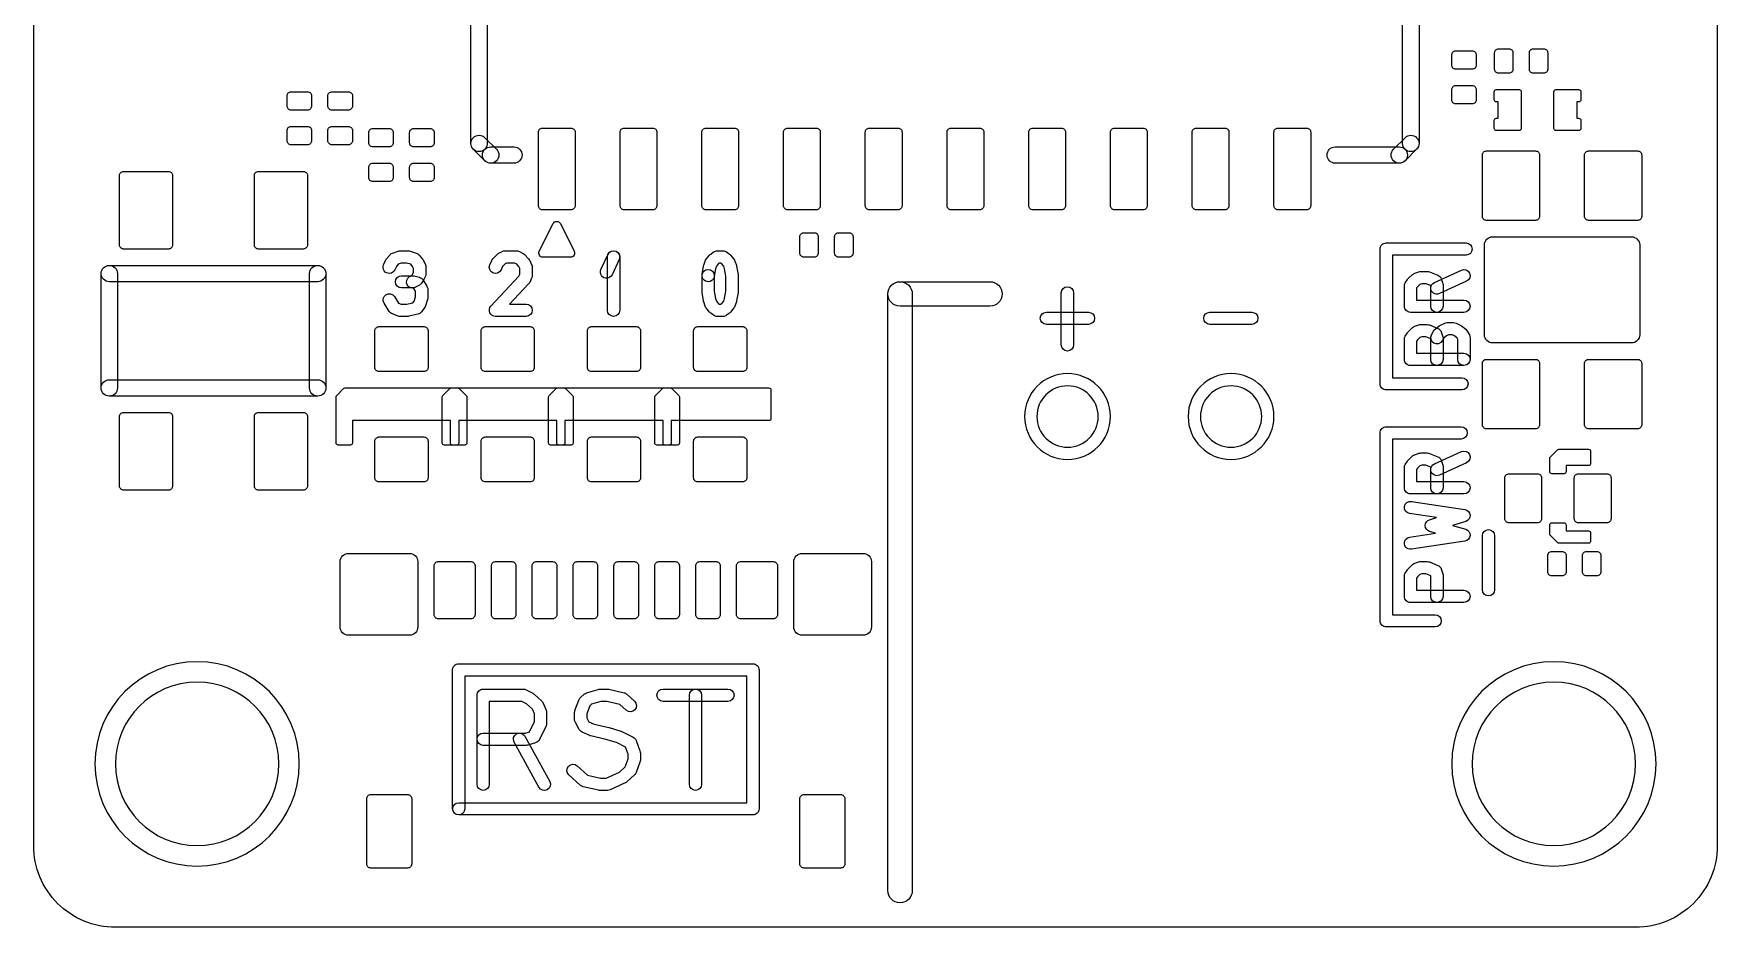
# Model space of a CAD drawing. Extents: x 0 to 20.6, y 0 to 50.
# Drawn here: x 0 to 20.6, y 0 to 10.93 of the extents above; entities that cross this region are included whole.
import ezdxf

# ---------------------------------------------------------------- set-up
doc = ezdxf.new("R2010")
doc.units = 0
for name, color, linetype in [('HOLE_1_6', 7, 'CONTINUOUS'), ('NC_Resist-A', 221, 'CONTINUOUS'), ('NC_Symbol-A', 140, 'CONTINUOUS'), ('OUTLINE', 7, 'CONTINUOUS')]:
    doc.layers.add(name, color=color, linetype=linetype)

msp = doc.modelspace()

# ---------------------------------------------------------------- linework, layer by layer
at = {"layer": 'HOLE_1_6'}
for points in [[(13.025, 6.25, 1), (12.275, 6.25, 1), (13.025, 6.25)], [(15.025, 6.25, 1), (14.275, 6.25, 1), (15.025, 6.25)], [(3, 2, 1), (1, 2, 1), (3, 2)], [(19.6, 2, 1), (17.6, 2, 1), (19.6, 2)]]:
    msp.add_lwpolyline(points, format="xyb", close=True, dxfattribs=at)
at = {"layer": 'NC_Resist-A'}
for points in [[(17.6, 10.725, -0.414214), (17.65, 10.675), (17.65, 10.55, -0.414214), (17.6, 10.5), (17.4, 10.5, -0.414214), (17.35, 10.55), (17.35, 10.675, -0.414214), (17.4, 10.725)], [(17.875, 10.7, -0.414214), (17.925, 10.75), (18.05, 10.75, -0.414214), (18.1, 10.7), (18.1, 10.5, -0.414214), (18.05, 10.45), (17.925, 10.45, -0.414214), (17.875, 10.5)], [(18.525, 10.5, -0.414214), (18.475, 10.45), (18.35, 10.45, -0.414214), (18.3, 10.5), (18.3, 10.7, -0.414214), (18.35, 10.75), (18.475, 10.75, -0.414214), (18.525, 10.7)], [(3.35, 10.225, -0.414214), (3.4, 10.175), (3.4, 10.05, -0.414214), (3.35, 10), (3.15, 10, -0.414214), (3.1, 10.05), (3.1, 10.175, -0.414214), (3.15, 10.225)], [(3.85, 10.225, -0.414214), (3.9, 10.175), (3.9, 10.05, -0.414214), (3.85, 10), (3.65, 10, -0.414214), (3.6, 10.05), (3.6, 10.175, -0.414214), (3.65, 10.225)], [(17.4, 10.075, -0.414214), (17.35, 10.125), (17.35, 10.25, -0.414214), (17.4, 10.3), (17.6, 10.3, -0.414214), (17.65, 10.25), (17.65, 10.125, -0.414214), (17.6, 10.075)], [(18.2, 9.775, -0.414214), (18.175, 9.75), (17.895, 9.75, -0.414214), (17.87, 9.775), (17.87, 9.875, -0.414214), (17.895, 9.9), (17.92, 9.9), (17.92, 10.1), (17.895, 10.1, -0.414214), (17.87, 10.125), (17.87, 10.225, -0.414214), (17.895, 10.25), (18.175, 10.25, -0.414214), (18.2, 10.225)], [(18.6, 10.225, -0.414214), (18.625, 10.25), (18.905, 10.25, -0.414214), (18.93, 10.225), (18.93, 10.125, -0.414214), (18.905, 10.1), (18.88, 10.1), (18.88, 9.9), (18.905, 9.9, -0.414214), (18.93, 9.875), (18.93, 9.775, -0.414214), (18.905, 9.75), (18.625, 9.75, -0.414214), (18.6, 9.775)], [(3.15, 9.575, -0.414214), (3.1, 9.625), (3.1, 9.75, -0.414214), (3.15, 9.8), (3.35, 9.8, -0.414214), (3.4, 9.75), (3.4, 9.625, -0.414214), (3.35, 9.575)], [(3.65, 9.575, -0.414214), (3.6, 9.625), (3.6, 9.75, -0.414214), (3.65, 9.8), (3.85, 9.8, -0.414214), (3.9, 9.75), (3.9, 9.625, -0.414214), (3.85, 9.575)], [(4.35, 9.775, -0.414214), (4.4, 9.725), (4.4, 9.6, -0.414214), (4.35, 9.55), (4.15, 9.55, -0.414214), (4.1, 9.6), (4.1, 9.725, -0.414214), (4.15, 9.775)], [(4.85, 9.775, -0.414214), (4.9, 9.725), (4.9, 9.6, -0.414214), (4.85, 9.55), (4.65, 9.55, -0.414214), (4.6, 9.6), (4.6, 9.725, -0.414214), (4.65, 9.775)], [(6.175, 9.73, -0.414214), (6.225, 9.78), (6.575, 9.78, -0.414214), (6.625, 9.73), (6.625, 8.83, -0.414214), (6.575, 8.78), (6.225, 8.78, -0.414214), (6.175, 8.83)], [(7.175, 9.73, -0.414214), (7.225, 9.78), (7.575, 9.78, -0.414214), (7.625, 9.73), (7.625, 8.83, -0.414214), (7.575, 8.78), (7.225, 8.78, -0.414214), (7.175, 8.83)], [(8.175, 9.73, -0.414214), (8.225, 9.78), (8.575, 9.78, -0.414214), (8.625, 9.73), (8.625, 8.83, -0.414214), (8.575, 8.78), (8.225, 8.78, -0.414214), (8.175, 8.83)], [(9.175, 9.73, -0.414214), (9.225, 9.78), (9.575, 9.78, -0.414214), (9.625, 9.73), (9.625, 8.83, -0.414214), (9.575, 8.78), (9.225, 8.78, -0.414214), (9.175, 8.83)], [(10.175, 9.73, -0.414214), (10.225, 9.78), (10.575, 9.78, -0.414214), (10.625, 9.73), (10.625, 8.83, -0.414214), (10.575, 8.78), (10.225, 8.78, -0.414214), (10.175, 8.83)], [(11.175, 9.73, -0.414214), (11.225, 9.78), (11.575, 9.78, -0.414214), (11.625, 9.73), (11.625, 8.83, -0.414214), (11.575, 8.78), (11.225, 8.78, -0.414214), (11.175, 8.83)], [(12.175, 9.73, -0.414214), (12.225, 9.78), (12.575, 9.78, -0.414214), (12.625, 9.73), (12.625, 8.83, -0.414214), (12.575, 8.78), (12.225, 8.78, -0.414214), (12.175, 8.83)], [(13.175, 9.73, -0.414214), (13.225, 9.78), (13.575, 9.78, -0.414214), (13.625, 9.73), (13.625, 8.83, -0.414214), (13.575, 8.78), (13.225, 8.78, -0.414214), (13.175, 8.83)], [(14.175, 9.73, -0.414214), (14.225, 9.78), (14.575, 9.78, -0.414214), (14.625, 9.73), (14.625, 8.83, -0.414214), (14.575, 8.78), (14.225, 8.78, -0.414214), (14.175, 8.83)], [(15.625, 8.83, -0.414214), (15.575, 8.78), (15.225, 8.78, -0.414214), (15.175, 8.83), (15.175, 9.73, -0.414214), (15.225, 9.78), (15.575, 9.78, -0.414214), (15.625, 9.73)], [(17.725, 9.45, -0.414214), (17.775, 9.5), (18.375, 9.5, -0.414214), (18.425, 9.45), (18.425, 8.7, -0.414214), (18.375, 8.65), (17.775, 8.65, -0.414214), (17.725, 8.7)], [(18.975, 9.45, -0.414214), (19.025, 9.5), (19.625, 9.5, -0.414214), (19.675, 9.45), (19.675, 8.7, -0.414214), (19.625, 8.65), (19.025, 8.65, -0.414214), (18.975, 8.7)], [(4.15, 9.125, -0.414214), (4.1, 9.175), (4.1, 9.3, -0.414214), (4.15, 9.35), (4.35, 9.35, -0.414214), (4.4, 9.3), (4.4, 9.175, -0.414214), (4.35, 9.125)], [(4.65, 9.125, -0.414214), (4.6, 9.175), (4.6, 9.3, -0.414214), (4.65, 9.35), (4.85, 9.35, -0.414214), (4.9, 9.3), (4.9, 9.175, -0.414214), (4.85, 9.125)], [(1.05, 9.2, -0.414214), (1.1, 9.25), (1.65, 9.25, -0.414214), (1.7, 9.2), (1.7, 8.35, -0.414214), (1.65, 8.3), (1.1, 8.3, -0.414214), (1.05, 8.35)], [(2.7, 9.2, -0.414214), (2.75, 9.25), (3.3, 9.25, -0.414214), (3.35, 9.2), (3.35, 8.35, -0.414214), (3.3, 8.3), (2.75, 8.3, -0.414214), (2.7, 8.35)], [(9.375, 8.45, -0.414214), (9.425, 8.5), (9.55, 8.5, -0.414214), (9.6, 8.45), (9.6, 8.25, -0.414214), (9.55, 8.2), (9.425, 8.2, -0.414214), (9.375, 8.25)], [(10.025, 8.25, -0.414214), (9.975, 8.2), (9.85, 8.2, -0.414214), (9.8, 8.25), (9.8, 8.45, -0.414214), (9.85, 8.5), (9.975, 8.5, -0.414214), (10.025, 8.45)], [(4.775, 7.35, -0.414214), (4.825, 7.3), (4.825, 6.85, -0.414214), (4.775, 6.8), (4.225, 6.8, -0.414214), (4.175, 6.85), (4.175, 7.3, -0.414214), (4.225, 7.35)], [(6.075, 7.35, -0.414214), (6.125, 7.3), (6.125, 6.85, -0.414214), (6.075, 6.8), (5.525, 6.8, -0.414214), (5.475, 6.85), (5.475, 7.3, -0.414214), (5.525, 7.35)], [(7.375, 7.35, -0.414214), (7.425, 7.3), (7.425, 6.85, -0.414214), (7.375, 6.8), (6.825, 6.8, -0.414214), (6.775, 6.85), (6.775, 7.3, -0.414214), (6.825, 7.35)], [(8.675, 7.35, -0.414214), (8.725, 7.3), (8.725, 6.85, -0.414214), (8.675, 6.8), (8.125, 6.8, -0.414214), (8.075, 6.85), (8.075, 7.3, -0.414214), (8.125, 7.35)], [(17.725, 6.9, -0.414214), (17.775, 6.95), (18.375, 6.95, -0.414214), (18.425, 6.9), (18.425, 6.15, -0.414214), (18.375, 6.1), (17.775, 6.1, -0.414214), (17.725, 6.15)], [(18.975, 6.9, -0.414214), (19.025, 6.95), (19.625, 6.95, -0.414214), (19.675, 6.9), (19.675, 6.15, -0.414214), (19.625, 6.1), (19.025, 6.1, -0.414214), (18.975, 6.15)], [(13.175, 6.25, 1), (12.125, 6.25, 1), (13.175, 6.25)], [(15.175, 6.25, 1), (14.125, 6.25, 1), (15.175, 6.25)], [(1.05, 6.25, -0.414214), (1.1, 6.3), (1.65, 6.3, -0.414214), (1.7, 6.25), (1.7, 5.4, -0.414214), (1.65, 5.35), (1.1, 5.35, -0.414214), (1.05, 5.4)], [(2.7, 6.25, -0.414214), (2.75, 6.3), (3.3, 6.3, -0.414214), (3.35, 6.25), (3.35, 5.4, -0.414214), (3.3, 5.35), (2.75, 5.35, -0.414214), (2.7, 5.4)], [(4.775, 6, -0.414214), (4.825, 5.95), (4.825, 5.5, -0.414214), (4.775, 5.45), (4.225, 5.45, -0.414214), (4.175, 5.5), (4.175, 5.95, -0.414214), (4.225, 6)], [(6.075, 6, -0.414214), (6.125, 5.95), (6.125, 5.5, -0.414214), (6.075, 5.45), (5.525, 5.45, -0.414214), (5.475, 5.5), (5.475, 5.95, -0.414214), (5.525, 6)], [(7.375, 6, -0.414214), (7.425, 5.95), (7.425, 5.5, -0.414214), (7.375, 5.45), (6.825, 5.45, -0.414214), (6.775, 5.5), (6.775, 5.95, -0.414214), (6.825, 6)], [(8.675, 6, -0.414214), (8.725, 5.95), (8.725, 5.5, -0.414214), (8.675, 5.45), (8.125, 5.45, -0.414214), (8.075, 5.5), (8.075, 5.95, -0.414214), (8.125, 6)], [(18, 5.5, -0.414214), (18.05, 5.55), (18.4, 5.55, -0.414214), (18.45, 5.5), (18.45, 5, -0.414214), (18.4, 4.95), (18.05, 4.95, -0.414214), (18, 5)], [(18.85, 5.5, -0.414214), (18.9, 5.55), (19.25, 5.55, -0.414214), (19.3, 5.5), (19.3, 5, -0.414214), (19.25, 4.95), (18.9, 4.95, -0.414214), (18.85, 5)], [(18.525, 4.55, -0.414214), (18.575, 4.6), (18.7, 4.6, -0.414214), (18.75, 4.55), (18.75, 4.35, -0.414214), (18.7, 4.3), (18.575, 4.3, -0.414214), (18.525, 4.35)], [(19.175, 4.35, -0.414214), (19.125, 4.3), (19, 4.3, -0.414214), (18.95, 4.35), (18.95, 4.55, -0.414214), (19, 4.6), (19.125, 4.6, -0.414214), (19.175, 4.55)], [(4.9, 4.425, -0.414214), (4.95, 4.475), (5.35, 4.475, -0.414214), (5.4, 4.425), (5.4, 3.825, -0.414214), (5.35, 3.775), (4.95, 3.775, -0.414214), (4.9, 3.825)], [(5.6, 4.425, -0.414214), (5.65, 4.475), (5.85, 4.475, -0.414214), (5.9, 4.425), (5.9, 3.825, -0.414214), (5.85, 3.775), (5.65, 3.775, -0.414214), (5.6, 3.825)], [(6.1, 4.425, -0.414214), (6.15, 4.475), (6.35, 4.475, -0.414214), (6.4, 4.425), (6.4, 3.825, -0.414214), (6.35, 3.775), (6.15, 3.775, -0.414214), (6.1, 3.825)], [(6.6, 4.425, -0.414214), (6.65, 4.475), (6.85, 4.475, -0.414214), (6.9, 4.425), (6.9, 3.825, -0.414214), (6.85, 3.775), (6.65, 3.775, -0.414214), (6.6, 3.825)], [(7.1, 4.425, -0.414214), (7.15, 4.475), (7.35, 4.475, -0.414214), (7.4, 4.425), (7.4, 3.825, -0.414214), (7.35, 3.775), (7.15, 3.775, -0.414214), (7.1, 3.825)], [(7.6, 4.425, -0.414214), (7.65, 4.475), (7.85, 4.475, -0.414214), (7.9, 4.425), (7.9, 3.825, -0.414214), (7.85, 3.775), (7.65, 3.775, -0.414214), (7.6, 3.825)], [(8.1, 4.425, -0.414214), (8.15, 4.475), (8.35, 4.475, -0.414214), (8.4, 4.425), (8.4, 3.825, -0.414214), (8.35, 3.775), (8.15, 3.775, -0.414214), (8.1, 3.825)], [(8.6, 4.425, -0.414214), (8.65, 4.475), (9.05, 4.475, -0.414214), (9.1, 4.425), (9.1, 3.825, -0.414214), (9.05, 3.775), (8.65, 3.775, -0.414214), (8.6, 3.825)], [(3.25, 2, 1), (0.75, 2, 1), (3.25, 2)], [(19.85, 2, 1), (17.35, 2, 1), (19.85, 2)], [(4.075, 1.575, -0.414214), (4.125, 1.625), (4.575, 1.625, -0.414214), (4.625, 1.575), (4.625, 0.775, -0.414214), (4.575, 0.725), (4.125, 0.725, -0.414214), (4.075, 0.775)], [(9.375, 1.575, -0.414214), (9.425, 1.625), (9.875, 1.625, -0.414214), (9.925, 1.575), (9.925, 0.775, -0.414214), (9.875, 0.725), (9.425, 0.725, -0.414214), (9.375, 0.775)]]:
    msp.add_lwpolyline(points, format="xyb", close=True, dxfattribs=at)
at = {"layer": 'NC_Symbol-A'}
for points in [[(5.55, 9.59142, -1), (5.35, 9.59142), (5.35, 11.55, -1), (5.55, 11.55)], [(16.75, 11.55, -1), (16.95, 11.55), (16.95, 9.59142, -1), (16.75, 9.59142)], [(5.66213, 9.52071, -1), (5.52071, 9.37929), (5.37929, 9.52071, -1), (5.52071, 9.66213)], [(16.77929, 9.66213, -1), (16.92071, 9.52071), (16.77929, 9.37929, -1), (16.63787, 9.52071)], [(5.875, 9.55, -1), (5.875, 9.35), (5.59142, 9.35, -1), (5.59142, 9.55)], [(16.70858, 9.55, -1), (16.70858, 9.35), (15.925, 9.35, -1), (15.925, 9.55)], [(6.61382, 8.27236, -0.55752), (6.5691, 8.2), (6.2309, 8.2, -0.55752), (6.18618, 8.27236), (6.35528, 8.61056, -0.617992), (6.44472, 8.61056)], [(19.65, 7.25, -0.414214), (19.55, 7.15), (17.85, 7.15, -0.414214), (17.75, 7.25), (17.75, 8.35, -0.414214), (17.85, 8.45), (19.55, 8.45, -0.414214), (19.65, 8.35)], [(4.41816, 8.04513, -1), (4.28184, 8.10771), (4.30522, 8.15865, -0.061629), (4.3149, 8.17432), (4.35581, 8.22526, -0.137315), (4.38869, 8.24879), (4.45882, 8.27426, -0.087308), (4.48442, 8.27877), (4.57208, 8.27877, -0.070824), (4.59301, 8.27579), (4.68067, 8.25032, -0.154052), (4.71822, 8.22526), (4.75913, 8.17432, -0.061629), (4.76881, 8.15865), (4.79219, 8.10771, -0.108008), (4.79903, 8.07642), (4.79903, 8, -0.108008), (4.79219, 7.96871), (4.76881, 7.91777, -0.043087), (4.76244, 7.90655), (4.74491, 7.88107, -0.117879), (4.719, 7.85772), (4.67224, 7.83225, -0.125359), (4.63636, 7.82311), (4.50195, 7.82311, -1), (4.50195, 7.97311), (4.61726, 7.97311), (4.6315, 7.98086), (4.63519, 7.98623), (4.64903, 8.01639), (4.64903, 8.06003), (4.63636, 8.08764), (4.61608, 8.11288), (4.5614, 8.12877), (4.49762, 8.12877), (4.45962, 8.11497), (4.43767, 8.08764)], [(5.71816, 8.04513, -1), (5.58184, 8.10771), (5.60522, 8.15865, -0.078189), (5.61812, 8.17807), (5.66487, 8.22901, -0.082555), (5.68425, 8.24416), (5.731, 8.26963, -0.125359), (5.76688, 8.27877), (5.90714, 8.27877, -0.125359), (5.94302, 8.26963), (5.98978, 8.24416, -0.082555), (6.00916, 8.22901), (6.05591, 8.17807, -0.078189), (6.06881, 8.15865), (6.09219, 8.10771, -0.108008), (6.09903, 8.07642), (6.09903, 7.97453, -0.107967), (6.0922, 7.94325), (6.06882, 7.8923, -0.081082), (6.05533, 7.87225), (5.82326, 7.625), (6.02403, 7.625, -1), (6.02403, 7.475), (5.65, 7.475, -0.656791), (5.59532, 7.60133), (5.93759, 7.96598), (5.94903, 7.99092), (5.94903, 8.06003), (5.93741, 8.08535), (5.90707, 8.1184), (5.88804, 8.12877), (5.78598, 8.12877), (5.76696, 8.1184), (5.73662, 8.08535)], [(7.07634, 7.98512, -1), (6.94054, 8.04884), (7.0282, 8.23563, -1), (7.164, 8.17191)], [(7.0211, 8.20377, -1), (7.1711, 8.20377), (7.1711, 7.55, -1), (7.0211, 7.55)], [(8.1776, 7.97453, -1), (8.3276, 7.97453), (8.3276, 7.78565), (8.34302, 7.69604), (8.35432, 7.66318), (8.38077, 7.63026), (8.388, 7.625), (8.4094, 7.625), (8.41663, 7.63025), (8.44308, 7.66318), (8.45438, 7.69605), (8.46981, 7.78566), (8.46981, 7.96812), (8.45438, 8.05773), (8.44308, 8.09059), (8.41663, 8.12352), (8.4094, 8.12877), (8.388, 8.12877), (8.38076, 8.12351), (8.35432, 8.09059), (8.34302, 8.05774), (8.32651, 7.96181, -1), (8.17869, 7.98725), (8.19622, 8.08914, -0.040286), (8.19921, 8.10083), (8.21674, 8.15177, -0.086488), (8.22918, 8.17432), (8.27009, 8.22526, -0.066617), (8.2845, 8.23898), (8.31957, 8.26445, -0.158333), (8.36364, 8.27877), (8.43377, 8.27877, -0.158367), (8.47785, 8.26445), (8.51291, 8.23898, -0.066593), (8.52731, 8.22526), (8.56822, 8.17432, -0.086488), (8.58066, 8.15177), (8.59819, 8.10083, -0.040286), (8.60118, 8.08914), (8.61872, 7.98725, -0.042633), (8.61981, 7.97453), (8.61981, 7.77925, -0.042633), (8.61872, 7.76653), (8.60118, 7.66464, -0.040286), (8.59819, 7.65295), (8.58066, 7.60201, -0.086488), (8.56822, 7.57946), (8.52731, 7.52851, -0.066593), (8.51291, 7.51479), (8.47785, 7.48932, -0.158367), (8.43377, 7.475), (8.36364, 7.475, -0.158333), (8.31957, 7.48932), (8.2845, 7.51479, -0.066617), (8.27009, 7.52851), (8.22918, 7.57946, -0.086488), (8.21674, 7.60201), (8.19921, 7.65295, -0.040286), (8.19622, 7.66464), (8.17869, 7.76653, -0.042633), (8.1776, 7.77925)], [(17.475, 6.725, -1), (17.475, 6.575), (16.55, 6.575, -0.414214), (16.475, 6.65), (16.475, 8.3, -0.414214), (16.55, 8.375), (17.525, 8.375, -1), (17.525, 8.225), (16.625, 8.225), (16.625, 6.725)], [(1.025, 6.6, -1), (0.825, 6.6), (0.825, 8, -1), (1.025, 8)], [(0.925, 7.9, -1), (0.925, 8.1), (3.475, 8.1, -1), (3.475, 7.9)], [(3.375, 8, -1), (3.575, 8), (3.575, 6.6, -1), (3.375, 6.6)], [(17.20015, 7.75391, -1), (17.13759, 7.89025), (17.46872, 8.0422, -1), (17.53128, 7.90586)], [(4.61721, 7.8256, -1), (4.65551, 7.97062), (4.7198, 7.95364, -0.193245), (4.76463, 7.92027), (4.81138, 7.84386, -0.138125), (4.8224, 7.80472), (4.8224, 7.70283, -0.074355), (4.81912, 7.68089), (4.79575, 7.60448, -0.095213), (4.78251, 7.57946), (4.7416, 7.52851, -0.168753), (4.69989, 7.50237), (4.58885, 7.4769, -0.056437), (4.57208, 7.475), (4.48442, 7.475, -0.087308), (4.45882, 7.47951), (4.38869, 7.50498, -0.1664), (4.35086, 7.53545), (4.28657, 7.63734, -1), (4.41343, 7.71738), (4.46402, 7.6372), (4.49762, 7.625), (4.56359, 7.625), (4.64095, 7.64275), (4.65653, 7.66214), (4.6724, 7.71404), (4.6724, 7.7836), (4.65239, 7.8163)], [(11.7, 7.9, -1), (11.7, 7.6), (10.6, 7.6, -1), (10.6, 7.9)], [(10.45, 7.75, -1), (10.75, 7.75), (10.75, 0.45, -1), (10.45, 0.45)], [(12.7224, 7.12642, -1), (12.5724, 7.12642), (12.5724, 7.76321, -1), (12.7224, 7.76321)], [(17.5, 7.675, -1), (17.5, 7.525), (16.84623, 7.525, -0.414214), (16.77123, 7.6), (16.77123, 7.84545, -0.140123), (16.78256, 7.88509), (16.80803, 7.926, -0.06792), (16.82098, 7.94161), (16.87192, 7.98837, -0.103163), (16.89823, 8.00404), (16.94917, 8.02157, -0.083065), (16.97358, 8.02565), (17.05, 8.02565, -0.095726), (17.07794, 8.02025), (17.17983, 7.97934, -0.213313), (17.22238, 7.93534), (17.23936, 7.88859, -0.087308), (17.24387, 7.86299), (17.24387, 7.6, -1), (17.09387, 7.6), (17.09387, 7.84979), (17.09284, 7.85263), (17.03551, 7.87565), (16.98612, 7.87565), (16.96184, 7.86729), (16.92996, 7.83803), (16.92123, 7.82401), (16.92123, 7.675)], [(12.39026, 7.37689, -1), (12.39026, 7.52689), (12.90455, 7.52689, -1), (12.90455, 7.37689)], [(14.39026, 7.37689, -1), (14.39026, 7.52689), (14.90455, 7.52689, -1), (14.90455, 7.37689)], [(17.5, 7.025, -1), (17.5, 6.875), (16.84623, 6.875, -0.414214), (16.77123, 6.95), (16.77123, 7.19545, -0.140123), (16.78256, 7.23509), (16.80803, 7.276, -0.06792), (16.82098, 7.29161), (16.87192, 7.33837, -0.103163), (16.89823, 7.35404), (16.94917, 7.37157, -0.083065), (16.97358, 7.37565), (17.05, 7.37565, -0.095726), (17.07794, 7.37025), (17.17983, 7.32934, -0.213313), (17.22238, 7.28534), (17.23936, 7.23859, -0.087308), (17.24387, 7.21299), (17.24387, 6.95, -1), (17.09387, 6.95), (17.09387, 7.19979), (17.09284, 7.20263), (17.03551, 7.22565), (16.98612, 7.22565), (16.96184, 7.21729), (16.92996, 7.18803), (16.92123, 7.17401), (16.92123, 7.025)], [(17.23473, 7.17711, -1), (17.10301, 7.24887), (17.12848, 7.29562, -0.09917), (17.14738, 7.31822), (17.19832, 7.35913, -0.061676), (17.214, 7.36882), (17.26495, 7.3922, -0.107967), (17.29623, 7.39903), (17.37264, 7.39903, -0.108008), (17.40393, 7.39219), (17.45487, 7.36881, -0.061629), (17.47054, 7.35913), (17.52149, 7.31822, -0.09917), (17.54039, 7.29562), (17.56586, 7.24887, -0.125359), (17.575, 7.21299), (17.575, 6.95, -1), (17.425, 6.95), (17.425, 7.19389), (17.41586, 7.21067), (17.38386, 7.23636), (17.35625, 7.24903), (17.31262, 7.24903), (17.285, 7.23636), (17.25301, 7.21067)], [(3.475, 6.7, -1), (3.475, 6.5), (0.925, 6.5, -1), (0.925, 6.7)], [(5.3, 5.925, -0.414214), (5.275, 5.9), (5.125, 5.9, -0.414214), (5.1, 5.925), (5.1, 6.2), (3.9, 6.2), (3.9, 5.925, -0.414214), (3.875, 5.9), (3.725, 5.9, -0.414214), (3.7, 5.925), (3.7, 6.48964, -0.198927), (3.70732, 6.50732), (3.79268, 6.59268, -0.198927), (3.81036, 6.6), (5.18964, 6.6, -0.198927), (5.20732, 6.59268), (5.29268, 6.50732, -0.198927), (5.3, 6.48964)], [(6.6, 5.925, -0.414214), (6.575, 5.9), (6.425, 5.9, -0.414214), (6.4, 5.925), (6.4, 6.2), (5.2, 6.2), (5.2, 5.925, -0.414214), (5.175, 5.9), (5.025, 5.9, -0.414214), (5, 5.925), (5, 6.48964, -0.198927), (5.00732, 6.50732), (5.09268, 6.59268, -0.198927), (5.11036, 6.6), (6.48964, 6.6, -0.198927), (6.50732, 6.59268), (6.59268, 6.50732, -0.198927), (6.6, 6.48964)], [(7.9, 5.925, -0.414214), (7.875, 5.9), (7.725, 5.9, -0.414214), (7.7, 5.925), (7.7, 6.2), (6.5, 6.2), (6.5, 5.925, -0.414214), (6.475, 5.9), (6.325, 5.9, -0.414214), (6.3, 5.925), (6.3, 6.48964, -0.198927), (6.30732, 6.50732), (6.39268, 6.59268, -0.198927), (6.41036, 6.6), (7.78964, 6.6, -0.198927), (7.80732, 6.59268), (7.89268, 6.50732, -0.198927), (7.9, 6.48964)], [(9.02123, 6.225, -0.414214), (8.99623, 6.2), (7.8, 6.2), (7.8, 5.925, -0.414214), (7.775, 5.9), (7.625, 5.9, -0.414214), (7.6, 5.925), (7.6, 6.48964, -0.198927), (7.60732, 6.50732), (7.69268, 6.59268, -0.198927), (7.71036, 6.6), (8.99623, 6.6, -0.414214), (9.02123, 6.575)], [(17.46577, 6.125, -1), (17.46577, 5.975), (16.625, 5.975), (16.625, 3.825), (17.14634, 3.825, -1), (17.14634, 3.675), (16.55, 3.675, -0.414214), (16.475, 3.75), (16.475, 6.05, -0.414214), (16.55, 6.125)], [(17.5, 5.45422, -1), (17.5, 5.30422), (16.84623, 5.30422, -0.414214), (16.77123, 5.37922), (16.77123, 5.62468, -0.140167), (16.78257, 5.66433), (16.80804, 5.70523, -0.067872), (16.82098, 5.72083), (16.87192, 5.76759, -0.103163), (16.89823, 5.78326), (16.94917, 5.80079, -0.083065), (16.97358, 5.80487), (17.05, 5.80487, -0.095726), (17.07794, 5.79947), (17.17983, 5.75856, -0.213313), (17.22238, 5.71456), (17.23936, 5.66781, -0.087308), (17.24387, 5.64221), (17.24387, 5.37922, -1), (17.09387, 5.37922), (17.09387, 5.62901), (17.09284, 5.63185), (17.03551, 5.65487), (16.98612, 5.65487), (16.96184, 5.64651), (16.92996, 5.61725), (16.92123, 5.60324), (16.92123, 5.45422)], [(17.20015, 5.53313, -1), (17.13759, 5.66947), (17.46872, 5.82142, -1), (17.53128, 5.68508)], [(19.025, 5.85, -0.414214), (19.05, 5.825), (19.05, 5.675, -0.414214), (19.025, 5.65), (18.75, 5.65), (18.75, 5.575, -0.414214), (18.725, 5.55), (18.575, 5.55, -0.414214), (18.55, 5.575), (18.55, 5.73964, -0.198927), (18.55732, 5.75732), (18.64268, 5.84268, -0.198927), (18.66036, 5.85)], [(16.8575, 4.62585, -1), (16.83496, 4.77415), (17.15379, 4.8226), (17.07986, 4.84425, -0.744019), (17.07889, 4.98792), (17.16415, 5.01414), (16.83496, 5.06416, -1), (16.8575, 5.21246), (17.51127, 5.11311, -0.797441), (17.52205, 4.96727), (17.36178, 4.91798), (17.52108, 4.87133, -0.802953), (17.51127, 4.7252)], [(18.75, 4.85), (19.025, 4.85, -0.414214), (19.05, 4.825), (19.05, 4.725, -0.414214), (19.025, 4.7), (18.66036, 4.7, -0.198927), (18.64268, 4.70732), (18.55732, 4.79268, -0.198927), (18.55, 4.81036), (18.55, 4.925, -0.414214), (18.575, 4.95), (18.725, 4.95, -0.414214), (18.75, 4.925)], [(17.875, 4.1297, -1), (17.725, 4.1297), (17.725, 4.79233, -1), (17.875, 4.79233)], [(4.6, 4.575, -0.414214), (4.7, 4.475), (4.7, 3.675, -0.414214), (4.6, 3.575), (3.85, 3.575, -0.414214), (3.75, 3.675), (3.75, 4.475, -0.414214), (3.85, 4.575)], [(10.15, 4.575, -0.414214), (10.25, 4.475), (10.25, 3.675, -0.414214), (10.15, 3.575), (9.4, 3.575, -0.414214), (9.3, 3.675), (9.3, 4.475, -0.414214), (9.4, 4.575)], [(17.5, 4.125, -1), (17.5, 3.975), (16.84623, 3.975, -0.414214), (16.77123, 4.05), (16.77123, 4.29545, -0.140123), (16.78256, 4.33509), (16.80803, 4.376, -0.06792), (16.82098, 4.39161), (16.87192, 4.43837, -0.103163), (16.89823, 4.45404), (16.94917, 4.47157, -0.083065), (16.97358, 4.47565), (17.05, 4.47565, -0.095726), (17.07794, 4.47025), (17.17983, 4.42934, -0.213313), (17.22238, 4.38534), (17.23936, 4.33859, -0.087308), (17.24387, 4.31299), (17.24387, 4.05, -1), (17.09387, 4.05), (17.09387, 4.29979), (17.09284, 4.30263), (17.03551, 4.32565), (16.98612, 4.32565), (16.96184, 4.31729), (16.92996, 4.28803), (16.92123, 4.27401), (16.92123, 4.125)], [(5.275, 1.45, -1), (5.125, 1.45), (5.125, 3.15, -0.414214), (5.2, 3.225), (8.8, 3.225, -0.414214), (8.875, 3.15), (8.875, 1.45, -0.414214), (8.8, 1.375), (5.2, 1.375, -1), (5.2, 1.525), (8.725, 1.525), (8.725, 3.075), (5.275, 3.075)], [(5.575, 1.75, -1), (5.425, 1.75), (5.425, 2.83962, -0.414214), (5.5, 2.91462), (5.99091, 2.91462, -0.120226), (6.02545, 2.90619), (6.10727, 2.86374, -0.064758), (6.12315, 2.85269), (6.21665, 2.76778, -0.110906), (6.23555, 2.74089), (6.27062, 2.65599, -0.098232), (6.2763, 2.62736), (6.2763, 2.5, -0.112738), (6.26887, 2.46744), (6.18705, 2.29763, -0.209988), (6.1412, 2.25841), (6.04769, 2.23011, -0.073588), (6.02597, 2.22689), (5.5, 2.22689, -1), (5.5, 2.37689), (6.01487, 2.37689), (6.06622, 2.39243), (6.1263, 2.51713), (6.1263, 2.61248), (6.10334, 2.66806), (6.02953, 2.73509), (5.97261, 2.76462), (5.575, 2.76462)], [(7.35172, 2.76778, -1), (7.25088, 2.65674), (7.17197, 2.72839), (7.01237, 2.76462), (6.93837, 2.76462), (6.82491, 2.73028), (6.80432, 2.71158), (6.76851, 2.61403), (6.76851, 2.56173), (6.79395, 2.51554), (6.85782, 2.48654), (7.03738, 2.44578, -0.017696), (7.04251, 2.44442), (7.18277, 2.40197, -0.043342), (7.19482, 2.39715), (7.33508, 2.32639, -0.190177), (7.37171, 2.28528), (7.41846, 2.15793, -0.088195), (7.42305, 2.13208), (7.42305, 2.04717, -0.088162), (7.41846, 2.02133), (7.37171, 1.89397, -0.121076), (7.35171, 1.86428), (7.2582, 1.77938, -0.07787), (7.2388, 1.76662), (7.05179, 1.68171, -0.106969), (7.02078, 1.675), (6.92727, 1.675, -0.055853), (6.91067, 1.67686), (6.72366, 1.71931, -0.129239), (6.68984, 1.73693), (6.54958, 1.86429, -1), (6.65042, 1.97533), (6.77608, 1.86123), (6.93568, 1.825), (7.00455, 1.825), (7.16608, 1.89834), (7.23724, 1.96295), (7.27305, 2.0605), (7.27305, 2.11875), (7.24109, 2.2058), (7.13308, 2.26029), (7.00159, 2.30009), (6.81717, 2.34195, -0.050812), (6.80276, 2.3468), (6.70925, 2.38926, -0.161686), (6.67456, 2.42137), (6.62781, 2.50627, -0.126514), (6.61851, 2.54245), (6.61851, 2.62736, -0.088162), (6.6231, 2.6532), (6.66985, 2.78056, -0.121056), (6.68984, 2.81025), (6.73659, 2.8527, -0.111269), (6.76528, 2.86895), (6.90554, 2.9114, -0.073621), (6.92727, 2.91462), (7.02078, 2.91462, -0.055853), (7.03738, 2.91276), (7.22439, 2.87031, -0.129239), (7.25821, 2.85269)], [(7.7, 2.76462, -1), (7.7, 2.91462), (8.49481, 2.91462, -1), (8.49481, 2.76462)], [(8.1724, 1.75, -1), (8.0224, 1.75), (8.0224, 2.83962, -1), (8.1724, 2.83962)], [(5.87846, 2.26571, -1), (6.00986, 2.33807), (6.31375, 1.78618, -1), (6.18235, 1.71382)]]:
    msp.add_lwpolyline(points, format="xyb", close=True, dxfattribs=at)
at = {"layer": 'OUTLINE'}
msp.add_lwpolyline([(0, 49, -0.414214), (1, 50), (19.6, 50, -0.414214), (20.6, 49), (20.6, 1, -0.414214), (19.6, 0), (1, 0, -0.414214), (0, 1)], format="xyb", close=True, dxfattribs=at)

doc.saveas('drawing.dxf')
